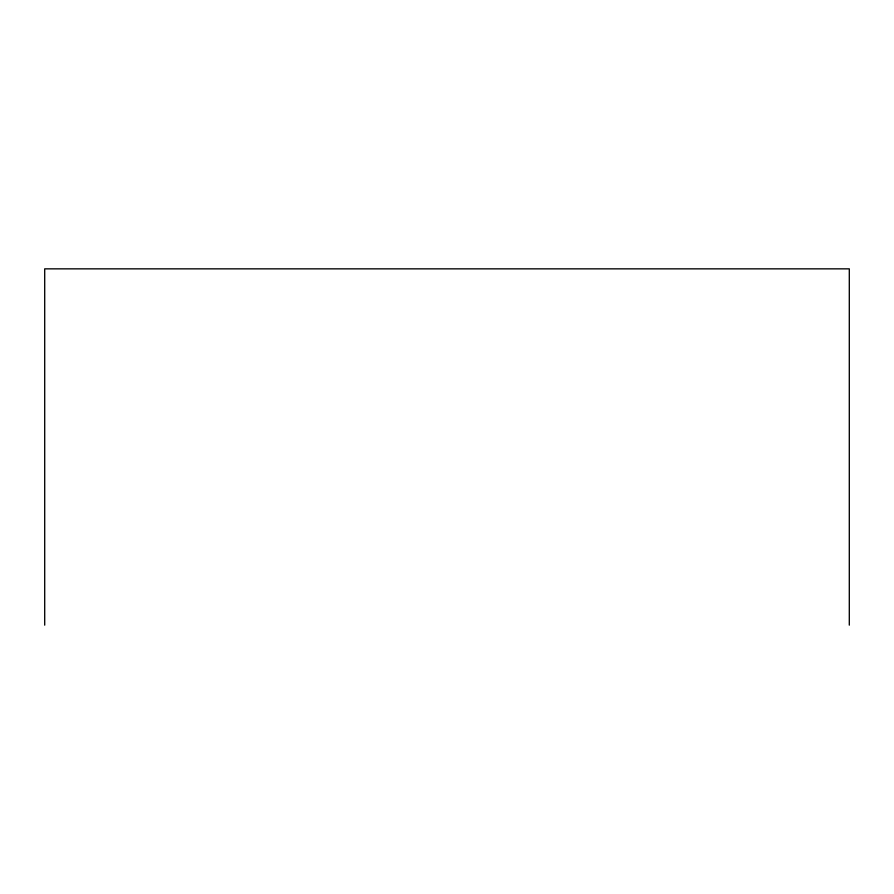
<?xml version="1.0" encoding="UTF-8"?>
<svg xmlns="http://www.w3.org/2000/svg" width="894" height="894" viewBox="0 0 894 894"><rect width="100%" height="100%" fill="white"/><g stroke="black" fill="none" stroke-linecap="round" stroke-linejoin="round"><path stroke-width="1.34" d="M849.3 625.152L849.3 268.848L44.7 268.848L44.7 625.152"/></g></svg>
